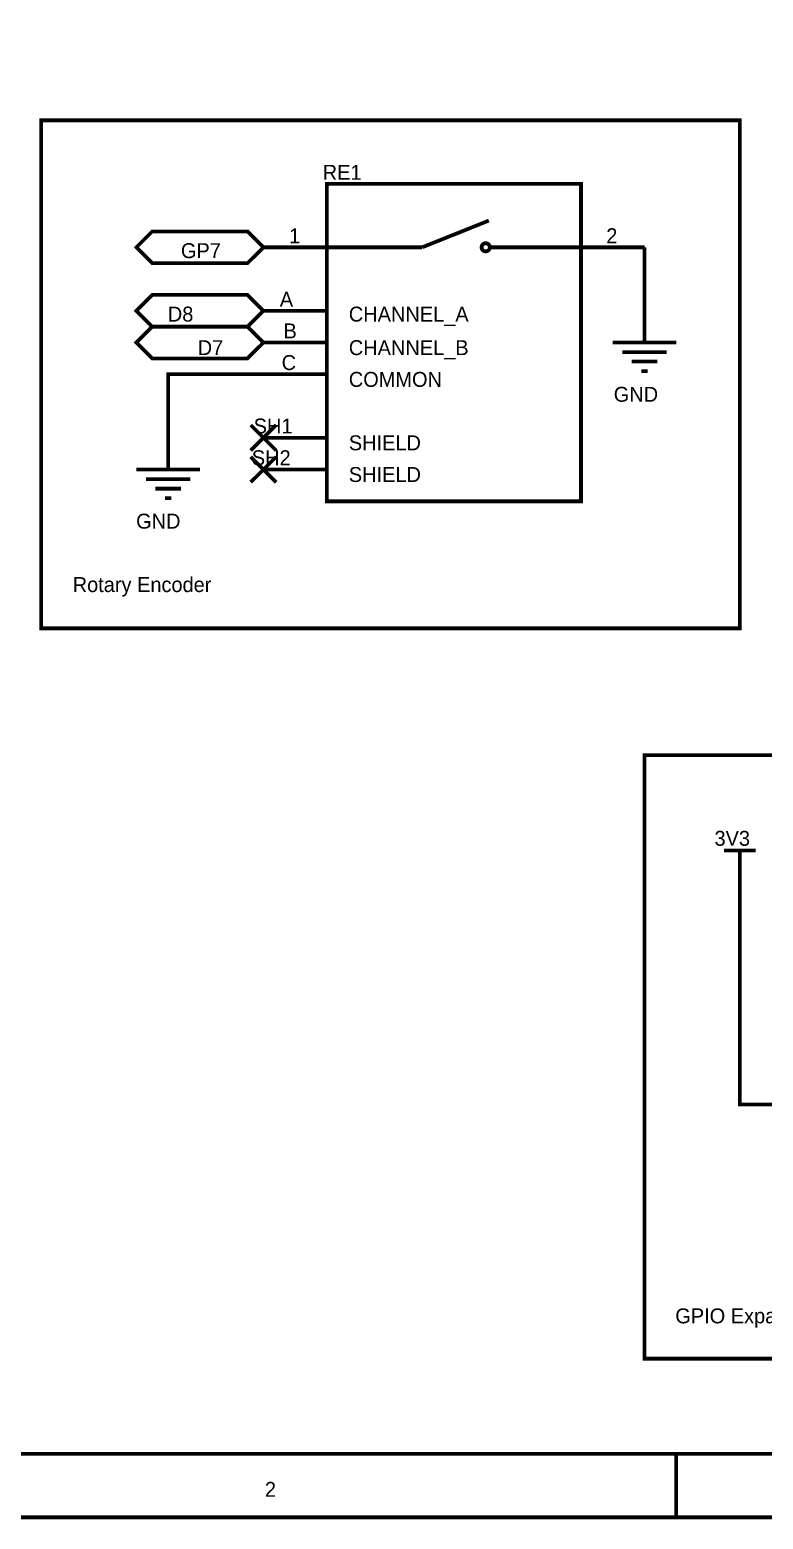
# Model space of a CAD drawing. Header units: inches. Extents: x 0 to 15, y 0 to 9.5.
# Drawn here: x 2.966 to 5.275, y -0.006 to 4.685 of the extents above; entities that cross this region are included whole.
import ezdxf

# ---------------------------------------------------------------- set-up
doc = ezdxf.new("R2010")
doc.units = ezdxf.units.IN
doc.header["$MEASUREMENT"] = 0
doc.layers.add('Sheet', color=255, linetype='Continuous')

msp = doc.modelspace()

# ---------------------------------------------------------------- linework, layer by layer
at = {"layer": 'Sheet'}
for points in [[(0.0029, 9.5, 0.0118, 0.0118, 0), (14.9978, 9.5, 0.0118, 0.0118, 0), (14.9978, 0, 0.0118, 0.0118, 0), (0.0029, 0, 0.0118, 0.0118, 0), (0.0029, 9.5, 0.0118, 0.0118, 0)], [(0.0029, 9.5, 0.0039, 0.0039, 0), (0.0029, 0, 0.0039, 0.0039, 0), (14.9978, 0, 0.0039, 0.0039, 0), (14.9978, 9.5, 0.0039, 0.0039, 0), (0.0029, 9.5, 0.0039, 0.0039, 0), (0.0029, 9.5, 0.0039, 0.0039, 0)], [(0.2026, 9.2995, 0.0118, 0.0118, 0), (14.7981, 9.2995, 0.0118, 0.0118, 0), (14.7981, 0.1998, 0.0118, 0.0118, 0), (0.2026, 0.1998, 0.0118, 0.0118, 0), (0.2026, 9.2995, 0.0118, 0.0118, 0)], [(0.2026, 9.2995, 0.0039, 0.0039, 0), (0.2026, 0.1998, 0.0039, 0.0039, 0), (14.7981, 0.1998, 0.0039, 0.0039, 0), (14.7981, 9.2995, 0.0039, 0.0039, 0), (0.2026, 9.2995, 0.0039, 0.0039, 0), (0.2026, 9.2995, 0.0039, 0.0039, 0)], [(3.0015, 4.3997, 0.0118, 0.0118, 0), (5.201, 4.3997, 0.0118, 0.0118, 0), (5.201, 2.7998, 0.0118, 0.0118, 0), (3.0015, 2.7998, 0.0118, 0.0118, 0), (3.0015, 4.3997, 0.0118, 0.0118, 0)], [(3.9012, 4.1999, 0.0118, 0.0118, 0), (4.7011, 4.1999, 0.0118, 0.0118, 0), (4.7011, 3.1997, 0.0118, 0.0118, 0), (3.9012, 3.1997, 0.0118, 0.0118, 0), (3.9012, 4.1999, 0.0118, 0.0118, 0)], [(3.9012, 4.1999, 0.0039, 0.0039, 0), (3.9012, 3.1997, 0.0039, 0.0039, 0), (4.7011, 3.1997, 0.0039, 0.0039, 0), (4.7011, 4.1999, 0.0039, 0.0039, 0), (3.9012, 4.1999, 0.0039, 0.0039, 0), (3.9012, 4.1999, 0.0039, 0.0039, 0)], [(3.3514, 3.9499, 0.0118, 0.0118, 0), (3.3014, 3.9998, 0.0118, 0.0118, 0), (3.3514, 4.0498, 0.0118, 0.0118, 0), (3.6513, 4.0498, 0.0118, 0.0118, 0), (3.7015, 3.9998, 0.0118, 0.0118, 0), (3.6513, 3.9499, 0.0118, 0.0118, 0), (3.3514, 3.9499, 0.0118, 0.0118, 0)], [(3.3514, 3.9499, 0.0039, 0.0039, 0), (3.3014, 3.9998, 0.0039, 0.0039, 0), (3.3514, 4.0498, 0.0039, 0.0039, 0), (3.6513, 4.0498, 0.0039, 0.0039, 0), (3.7015, 3.9998, 0.0039, 0.0039, 0), (3.6513, 3.9499, 0.0039, 0.0039, 0), (3.3514, 3.9499, 0.0039, 0.0039, 0)], [(3.3514, 3.7498, 0.0118, 0.0118, 0), (3.3014, 3.7997, 0.0118, 0.0118, 0), (3.3514, 3.85, 0.0118, 0.0118, 0), (3.6513, 3.85, 0.0118, 0.0118, 0), (3.7015, 3.7997, 0.0118, 0.0118, 0), (3.6513, 3.7498, 0.0118, 0.0118, 0), (3.3514, 3.7498, 0.0118, 0.0118, 0)], [(3.3514, 3.7498, 0.0039, 0.0039, 0), (3.3014, 3.7997, 0.0039, 0.0039, 0), (3.3514, 3.85, 0.0039, 0.0039, 0), (3.6513, 3.85, 0.0039, 0.0039, 0), (3.7015, 3.7997, 0.0039, 0.0039, 0), (3.6513, 3.7498, 0.0039, 0.0039, 0), (3.3514, 3.7498, 0.0039, 0.0039, 0)], [(3.3514, 3.6499, 0.0118, 0.0118, 0), (3.3014, 3.6998, 0.0118, 0.0118, 0), (3.3514, 3.7498, 0.0118, 0.0118, 0), (3.6513, 3.7498, 0.0118, 0.0118, 0), (3.7015, 3.6998, 0.0118, 0.0118, 0), (3.6513, 3.6499, 0.0118, 0.0118, 0), (3.3514, 3.6499, 0.0118, 0.0118, 0)], [(3.3514, 3.6499, 0.0039, 0.0039, 0), (3.3014, 3.6998, 0.0039, 0.0039, 0), (3.3514, 3.7498, 0.0039, 0.0039, 0), (3.6513, 3.7498, 0.0039, 0.0039, 0), (3.7015, 3.6998, 0.0039, 0.0039, 0), (3.6513, 3.6499, 0.0039, 0.0039, 0), (3.3514, 3.6499, 0.0039, 0.0039, 0)], [(4.9011, 2.4, 0.0118, 0.0118, 0), (8.7, 2.4, 0.0118, 0.0118, 0), (8.7, 0.4997, 0.0118, 0.0118, 0), (4.9011, 0.4997, 0.0118, 0.0118, 0), (4.9011, 2.4, 0.0118, 0.0118, 0)]]:
    msp.add_lwpolyline(points, format="xyseb", close=True, dxfattribs=at)
for points in [[(4.2011, 3.9998, 0.0118, 0.0118, 0), (4.4111, 4.0839, 0.0118, 0.0118, 0)], [(3.9012, 3.9998, 0.0118, 0.0118, 0), (3.7015, 3.9998, 0.0118, 0.0118, 0)], [(4.2011, 3.9998, 0.0118, 0.0118, 0), (3.9012, 3.9998, 0.0118, 0.0118, 0)], [(4.3883, 3.9998, 0.0118, 0.0118, 0), (4.3883, 4.0006, 0.0118, 0.0118, 0), (4.3883, 4.0013, 0.0118, 0.0118, 0), (4.3883, 4.0017, 0.0118, 0.0118, 0), (4.3887, 4.0024, 0.0118, 0.0118, 0), (4.3887, 4.0031, 0.0118, 0.0118, 0), (4.3891, 4.0039, 0.0118, 0.0118, 0), (4.3891, 4.0042, 0.0118, 0.0118, 0), (4.3894, 4.005, 0.0118, 0.0118, 0), (4.3894, 4.0053, 0.0118, 0.0118, 0), (4.3898, 4.0061, 0.0118, 0.0118, 0), (4.3902, 4.0064, 0.0118, 0.0118, 0), (4.3905, 4.0072, 0.0118, 0.0118, 0), (4.3909, 4.0075, 0.0118, 0.0118, 0), (4.3913, 4.0083, 0.0118, 0.0118, 0), (4.3916, 4.0086, 0.0118, 0.0118, 0), (4.392, 4.009, 0.0118, 0.0118, 0), (4.3924, 4.0094, 0.0118, 0.0118, 0), (4.3927, 4.0097, 0.0118, 0.0118, 0), (4.3935, 4.0101, 0.0118, 0.0118, 0), (4.3938, 4.0105, 0.0118, 0.0118, 0), (4.3946, 4.0108, 0.0118, 0.0118, 0), (4.3949, 4.0112, 0.0118, 0.0118, 0), (4.3957, 4.0116, 0.0118, 0.0118, 0), (4.396, 4.0116, 0.0118, 0.0118, 0), (4.3968, 4.0119, 0.0118, 0.0118, 0), (4.3971, 4.0119, 0.0118, 0.0118, 0), (4.3979, 4.0123, 0.0118, 0.0118, 0), (4.3986, 4.0123, 0.0118, 0.0118, 0), (4.3993, 4.0127, 0.0118, 0.0118, 0), (4.3997, 4.0127, 0.0118, 0.0118, 0), (4.4005, 4.0127, 0.0118, 0.0118, 0), (4.4012, 4.0127, 0.0118, 0.0118, 0)], [(4.4012, 4.0127, 0.0118, 0.0118, 0), (4.4005, 4.0127, 0.0118, 0.0118, 0), (4.3997, 4.0127, 0.0118, 0.0118, 0), (4.3993, 4.0127, 0.0118, 0.0118, 0), (4.3986, 4.0123, 0.0118, 0.0118, 0), (4.3979, 4.0123, 0.0118, 0.0118, 0), (4.3971, 4.0119, 0.0118, 0.0118, 0), (4.3968, 4.0119, 0.0118, 0.0118, 0), (4.396, 4.0116, 0.0118, 0.0118, 0), (4.3957, 4.0116, 0.0118, 0.0118, 0), (4.3949, 4.0112, 0.0118, 0.0118, 0), (4.3946, 4.0108, 0.0118, 0.0118, 0), (4.3938, 4.0105, 0.0118, 0.0118, 0), (4.3935, 4.0101, 0.0118, 0.0118, 0), (4.3927, 4.0097, 0.0118, 0.0118, 0), (4.3924, 4.0094, 0.0118, 0.0118, 0), (4.392, 4.009, 0.0118, 0.0118, 0), (4.3916, 4.0086, 0.0118, 0.0118, 0), (4.3913, 4.0083, 0.0118, 0.0118, 0), (4.3909, 4.0075, 0.0118, 0.0118, 0), (4.3905, 4.0072, 0.0118, 0.0118, 0), (4.3902, 4.0064, 0.0118, 0.0118, 0), (4.3898, 4.0061, 0.0118, 0.0118, 0), (4.3894, 4.0053, 0.0118, 0.0118, 0), (4.3894, 4.005, 0.0118, 0.0118, 0), (4.3891, 4.0042, 0.0118, 0.0118, 0), (4.3891, 4.0039, 0.0118, 0.0118, 0), (4.3887, 4.0031, 0.0118, 0.0118, 0), (4.3887, 4.0024, 0.0118, 0.0118, 0), (4.3883, 4.0017, 0.0118, 0.0118, 0), (4.3883, 4.0013, 0.0118, 0.0118, 0), (4.3883, 4.0006, 0.0118, 0.0118, 0), (4.3883, 3.9998, 0.0118, 0.0118, 0)], [(4.4012, 3.987, 0.0118, 0.0118, 0), (4.4005, 3.987, 0.0118, 0.0118, 0), (4.3997, 3.987, 0.0118, 0.0118, 0), (4.3993, 3.987, 0.0118, 0.0118, 0), (4.3986, 3.9873, 0.0118, 0.0118, 0), (4.3979, 3.9873, 0.0118, 0.0118, 0), (4.3971, 3.9877, 0.0118, 0.0118, 0), (4.3968, 3.9877, 0.0118, 0.0118, 0), (4.396, 3.9881, 0.0118, 0.0118, 0), (4.3957, 3.9881, 0.0118, 0.0118, 0), (4.3949, 3.9884, 0.0118, 0.0118, 0), (4.3946, 3.9888, 0.0118, 0.0118, 0), (4.3938, 3.9892, 0.0118, 0.0118, 0), (4.3935, 3.9895, 0.0118, 0.0118, 0), (4.3927, 3.9899, 0.0118, 0.0118, 0), (4.3924, 3.9903, 0.0118, 0.0118, 0), (4.392, 3.9906, 0.0118, 0.0118, 0), (4.3916, 3.991, 0.0118, 0.0118, 0), (4.3913, 3.9914, 0.0118, 0.0118, 0), (4.3909, 3.9921, 0.0118, 0.0118, 0), (4.3905, 3.9925, 0.0118, 0.0118, 0), (4.3902, 3.9932, 0.0118, 0.0118, 0), (4.3898, 3.9936, 0.0118, 0.0118, 0), (4.3894, 3.9943, 0.0118, 0.0118, 0), (4.3894, 3.9947, 0.0118, 0.0118, 0), (4.3891, 3.9954, 0.0118, 0.0118, 0), (4.3891, 3.9958, 0.0118, 0.0118, 0), (4.3887, 3.9965, 0.0118, 0.0118, 0), (4.3887, 3.9973, 0.0118, 0.0118, 0), (4.3883, 3.998, 0.0118, 0.0118, 0), (4.3883, 3.9984, 0.0118, 0.0118, 0), (4.3883, 3.9991, 0.0118, 0.0118, 0), (4.3883, 3.9998, 0.0118, 0.0118, 0)], [(4.3883, 3.9998, 0.0118, 0.0118, 0), (4.3883, 3.9998, 0.0118, 0.0118, 0)], [(4.3883, 3.9998, 0.0118, 0.0118, 0), (4.3883, 3.9991, 0.0118, 0.0118, 0), (4.3883, 3.9984, 0.0118, 0.0118, 0), (4.3883, 3.998, 0.0118, 0.0118, 0), (4.3887, 3.9973, 0.0118, 0.0118, 0), (4.3887, 3.9965, 0.0118, 0.0118, 0), (4.3891, 3.9958, 0.0118, 0.0118, 0), (4.3891, 3.9954, 0.0118, 0.0118, 0), (4.3894, 3.9947, 0.0118, 0.0118, 0), (4.3894, 3.9943, 0.0118, 0.0118, 0), (4.3898, 3.9936, 0.0118, 0.0118, 0), (4.3902, 3.9932, 0.0118, 0.0118, 0), (4.3905, 3.9925, 0.0118, 0.0118, 0), (4.3909, 3.9921, 0.0118, 0.0118, 0), (4.3913, 3.9914, 0.0118, 0.0118, 0), (4.3916, 3.991, 0.0118, 0.0118, 0), (4.392, 3.9906, 0.0118, 0.0118, 0), (4.3924, 3.9903, 0.0118, 0.0118, 0), (4.3927, 3.9899, 0.0118, 0.0118, 0), (4.3935, 3.9895, 0.0118, 0.0118, 0), (4.3938, 3.9892, 0.0118, 0.0118, 0), (4.3946, 3.9888, 0.0118, 0.0118, 0), (4.3949, 3.9884, 0.0118, 0.0118, 0), (4.3957, 3.9881, 0.0118, 0.0118, 0), (4.396, 3.9881, 0.0118, 0.0118, 0), (4.3968, 3.9877, 0.0118, 0.0118, 0), (4.3971, 3.9877, 0.0118, 0.0118, 0), (4.3979, 3.9873, 0.0118, 0.0118, 0), (4.3986, 3.9873, 0.0118, 0.0118, 0), (4.3993, 3.987, 0.0118, 0.0118, 0), (4.3997, 3.987, 0.0118, 0.0118, 0), (4.4005, 3.987, 0.0118, 0.0118, 0), (4.4012, 3.987, 0.0118, 0.0118, 0)], [(4.4012, 4.0127, 0.0118, 0.0118, 0), (4.4012, 4.0127, 0.0118, 0.0118, 0)], [(4.4012, 4.0127, 0.0118, 0.0118, 0), (4.4019, 4.0127, 0.0118, 0.0118, 0), (4.4027, 4.0127, 0.0118, 0.0118, 0), (4.403, 4.0127, 0.0118, 0.0118, 0), (4.4038, 4.0123, 0.0118, 0.0118, 0), (4.4045, 4.0123, 0.0118, 0.0118, 0), (4.4052, 4.0119, 0.0118, 0.0118, 0), (4.4056, 4.0119, 0.0118, 0.0118, 0), (4.4063, 4.0116, 0.0118, 0.0118, 0), (4.4067, 4.0116, 0.0118, 0.0118, 0), (4.4074, 4.0112, 0.0118, 0.0118, 0), (4.4078, 4.0108, 0.0118, 0.0118, 0), (4.4085, 4.0105, 0.0118, 0.0118, 0), (4.4089, 4.0101, 0.0118, 0.0118, 0), (4.4096, 4.0097, 0.0118, 0.0118, 0), (4.41, 4.0094, 0.0118, 0.0118, 0), (4.4104, 4.009, 0.0118, 0.0118, 0), (4.4107, 4.0086, 0.0118, 0.0118, 0), (4.4111, 4.0083, 0.0118, 0.0118, 0), (4.4115, 4.0075, 0.0118, 0.0118, 0), (4.4118, 4.0072, 0.0118, 0.0118, 0), (4.4122, 4.0064, 0.0118, 0.0118, 0), (4.4126, 4.0061, 0.0118, 0.0118, 0), (4.4129, 4.0053, 0.0118, 0.0118, 0), (4.4129, 4.005, 0.0118, 0.0118, 0), (4.4133, 4.0042, 0.0118, 0.0118, 0), (4.4133, 4.0039, 0.0118, 0.0118, 0), (4.4137, 4.0031, 0.0118, 0.0118, 0), (4.4137, 4.0024, 0.0118, 0.0118, 0), (4.414, 4.0017, 0.0118, 0.0118, 0), (4.414, 4.0013, 0.0118, 0.0118, 0), (4.414, 4.0006, 0.0118, 0.0118, 0), (4.414, 3.9998, 0.0118, 0.0118, 0)], [(4.414, 3.9998, 0.0118, 0.0118, 0), (4.414, 4.0006, 0.0118, 0.0118, 0), (4.414, 4.0013, 0.0118, 0.0118, 0), (4.414, 4.0017, 0.0118, 0.0118, 0), (4.4137, 4.0024, 0.0118, 0.0118, 0), (4.4137, 4.0031, 0.0118, 0.0118, 0), (4.4133, 4.0039, 0.0118, 0.0118, 0), (4.4133, 4.0042, 0.0118, 0.0118, 0), (4.4129, 4.005, 0.0118, 0.0118, 0), (4.4129, 4.0053, 0.0118, 0.0118, 0), (4.4126, 4.0061, 0.0118, 0.0118, 0), (4.4122, 4.0064, 0.0118, 0.0118, 0), (4.4118, 4.0072, 0.0118, 0.0118, 0), (4.4115, 4.0075, 0.0118, 0.0118, 0), (4.4111, 4.0083, 0.0118, 0.0118, 0), (4.4107, 4.0086, 0.0118, 0.0118, 0), (4.4104, 4.009, 0.0118, 0.0118, 0), (4.41, 4.0094, 0.0118, 0.0118, 0), (4.4096, 4.0097, 0.0118, 0.0118, 0), (4.4089, 4.0101, 0.0118, 0.0118, 0), (4.4085, 4.0105, 0.0118, 0.0118, 0), (4.4078, 4.0108, 0.0118, 0.0118, 0), (4.4074, 4.0112, 0.0118, 0.0118, 0), (4.4067, 4.0116, 0.0118, 0.0118, 0), (4.4063, 4.0116, 0.0118, 0.0118, 0), (4.4056, 4.0119, 0.0118, 0.0118, 0), (4.4052, 4.0119, 0.0118, 0.0118, 0), (4.4045, 4.0123, 0.0118, 0.0118, 0), (4.4038, 4.0123, 0.0118, 0.0118, 0), (4.403, 4.0127, 0.0118, 0.0118, 0), (4.4027, 4.0127, 0.0118, 0.0118, 0), (4.4019, 4.0127, 0.0118, 0.0118, 0), (4.4012, 4.0127, 0.0118, 0.0118, 0)], [(4.414, 3.9998, 0.0118, 0.0118, 0), (4.414, 3.9991, 0.0118, 0.0118, 0), (4.414, 3.9984, 0.0118, 0.0118, 0), (4.414, 3.998, 0.0118, 0.0118, 0), (4.4137, 3.9973, 0.0118, 0.0118, 0), (4.4137, 3.9965, 0.0118, 0.0118, 0), (4.4133, 3.9958, 0.0118, 0.0118, 0), (4.4133, 3.9954, 0.0118, 0.0118, 0), (4.4129, 3.9947, 0.0118, 0.0118, 0), (4.4129, 3.9943, 0.0118, 0.0118, 0), (4.4126, 3.9936, 0.0118, 0.0118, 0), (4.4122, 3.9932, 0.0118, 0.0118, 0), (4.4118, 3.9925, 0.0118, 0.0118, 0), (4.4115, 3.9921, 0.0118, 0.0118, 0), (4.4111, 3.9914, 0.0118, 0.0118, 0), (4.4107, 3.991, 0.0118, 0.0118, 0), (4.4104, 3.9906, 0.0118, 0.0118, 0), (4.41, 3.9903, 0.0118, 0.0118, 0), (4.4096, 3.9899, 0.0118, 0.0118, 0), (4.4089, 3.9895, 0.0118, 0.0118, 0), (4.4085, 3.9892, 0.0118, 0.0118, 0), (4.4078, 3.9888, 0.0118, 0.0118, 0), (4.4074, 3.9884, 0.0118, 0.0118, 0), (4.4067, 3.9881, 0.0118, 0.0118, 0), (4.4063, 3.9881, 0.0118, 0.0118, 0), (4.4056, 3.9877, 0.0118, 0.0118, 0), (4.4052, 3.9877, 0.0118, 0.0118, 0), (4.4045, 3.9873, 0.0118, 0.0118, 0), (4.4038, 3.9873, 0.0118, 0.0118, 0), (4.403, 3.987, 0.0118, 0.0118, 0), (4.4027, 3.987, 0.0118, 0.0118, 0), (4.4019, 3.987, 0.0118, 0.0118, 0), (4.4012, 3.987, 0.0118, 0.0118, 0)], [(4.4012, 3.987, 0.0118, 0.0118, 0), (4.4019, 3.987, 0.0118, 0.0118, 0), (4.4027, 3.987, 0.0118, 0.0118, 0), (4.403, 3.987, 0.0118, 0.0118, 0), (4.4038, 3.9873, 0.0118, 0.0118, 0), (4.4045, 3.9873, 0.0118, 0.0118, 0), (4.4052, 3.9877, 0.0118, 0.0118, 0), (4.4056, 3.9877, 0.0118, 0.0118, 0), (4.4063, 3.9881, 0.0118, 0.0118, 0), (4.4067, 3.9881, 0.0118, 0.0118, 0), (4.4074, 3.9884, 0.0118, 0.0118, 0), (4.4078, 3.9888, 0.0118, 0.0118, 0), (4.4085, 3.9892, 0.0118, 0.0118, 0), (4.4089, 3.9895, 0.0118, 0.0118, 0), (4.4096, 3.9899, 0.0118, 0.0118, 0), (4.41, 3.9903, 0.0118, 0.0118, 0), (4.4104, 3.9906, 0.0118, 0.0118, 0), (4.4107, 3.991, 0.0118, 0.0118, 0), (4.4111, 3.9914, 0.0118, 0.0118, 0), (4.4115, 3.9921, 0.0118, 0.0118, 0), (4.4118, 3.9925, 0.0118, 0.0118, 0), (4.4122, 3.9932, 0.0118, 0.0118, 0), (4.4126, 3.9936, 0.0118, 0.0118, 0), (4.4129, 3.9943, 0.0118, 0.0118, 0), (4.4129, 3.9947, 0.0118, 0.0118, 0), (4.4133, 3.9954, 0.0118, 0.0118, 0), (4.4133, 3.9958, 0.0118, 0.0118, 0), (4.4137, 3.9965, 0.0118, 0.0118, 0), (4.4137, 3.9973, 0.0118, 0.0118, 0), (4.414, 3.998, 0.0118, 0.0118, 0), (4.414, 3.9984, 0.0118, 0.0118, 0), (4.414, 3.9991, 0.0118, 0.0118, 0), (4.414, 3.9998, 0.0118, 0.0118, 0)], [(4.4012, 3.987, 0.0118, 0.0118, 0), (4.4012, 3.987, 0.0118, 0.0118, 0)], [(4.414, 3.9998, 0.0118, 0.0118, 0), (4.414, 3.9998, 0.0118, 0.0118, 0), (4.414, 3.9998, 0.0118, 0.0118, 0), (4.414, 3.9998, 0.0118, 0.0118, 0), (4.414, 3.9998, 0.0118, 0.0118, 0), (4.414, 3.9998, 0.0118, 0.0118, 0), (4.414, 3.9998, 0.0118, 0.0118, 0), (4.414, 3.9998, 0.0118, 0.0118, 0), (4.414, 3.9998, 0.0118, 0.0118, 0), (4.414, 3.9998, 0.0118, 0.0118, 0), (4.414, 3.9998, 0.0118, 0.0118, 0), (4.414, 3.9998, 0.0118, 0.0118, 0), (4.414, 3.9998, 0.0118, 0.0118, 0), (4.414, 3.9998, 0.0118, 0.0118, 0), (4.414, 3.9998, 0.0118, 0.0118, 0), (4.414, 3.9998, 0.0118, 0.0118, 0), (4.414, 3.9998, 0.0118, 0.0118, 0), (4.414, 3.9998, 0.0118, 0.0118, 0), (4.414, 3.9998, 0.0118, 0.0118, 0), (4.414, 3.9998, 0.0118, 0.0118, 0), (4.414, 3.9998, 0.0118, 0.0118, 0), (4.414, 3.9998, 0.0118, 0.0118, 0), (4.414, 3.9998, 0.0118, 0.0118, 0), (4.414, 3.9998, 0.0118, 0.0118, 0), (4.414, 3.9998, 0.0118, 0.0118, 0), (4.414, 3.9998, 0.0118, 0.0118, 0), (4.414, 3.9998, 0.0118, 0.0118, 0), (4.414, 3.9998, 0.0118, 0.0118, 0), (4.414, 3.9998, 0.0118, 0.0118, 0), (4.414, 3.9998, 0.0118, 0.0118, 0), (4.414, 3.9998, 0.0118, 0.0118, 0), (4.414, 3.9998, 0.0118, 0.0118, 0), (4.414, 3.9998, 0.0118, 0.0118, 0)], [(4.414, 3.9998, 0.0118, 0.0118, 0), (4.414, 3.9998, 0.0118, 0.0118, 0)], [(4.7011, 3.9998, 0.0118, 0.0118, 0), (4.4162, 3.9998, 0.0118, 0.0118, 0)], [(4.7011, 3.9998, 0.0118, 0.0118, 0), (4.9011, 3.9998, 0.0118, 0.0118, 0)], [(4.9011, 3.9998, 0.0118, 0.0118, 0), (4.9011, 3.7997, 0.0118, 0.0118, 0)], [(3.9012, 3.7997, 0.0118, 0.0118, 0), (3.7015, 3.7997, 0.0118, 0.0118, 0)], [(4.9011, 3.7997, 0.0118, 0.0118, 0), (4.9011, 3.6998, 0.0118, 0.0118, 0)], [(3.9012, 3.6998, 0.0118, 0.0118, 0), (3.7015, 3.6998, 0.0118, 0.0118, 0)], [(4.8009, 3.6998, 0.0118, 0.0118, 0), (5.001, 3.6998, 0.0118, 0.0118, 0)], [(4.831, 3.6697, 0.0118, 0.0118, 0), (4.9709, 3.6697, 0.0118, 0.0118, 0)], [(4.8611, 3.64, 0.0118, 0.0118, 0), (4.9411, 3.64, 0.0118, 0.0118, 0)], [(4.8909, 3.6099, 0.0118, 0.0118, 0), (4.911, 3.6099, 0.0118, 0.0118, 0)], [(3.4016, 3.3998, 0.0118, 0.0118, 0), (3.4016, 3.6, 0.0118, 0.0118, 0), (3.7015, 3.6, 0.0118, 0.0118, 0)], [(3.9012, 3.6, 0.0118, 0.0118, 0), (3.7015, 3.6, 0.0118, 0.0118, 0)], [(3.6615, 3.3598, 0.0118, 0.0118, 0), (3.7416, 3.4399, 0.0118, 0.0118, 0)], [(3.6615, 3.4399, 0.0118, 0.0118, 0), (3.7416, 3.3598, 0.0118, 0.0118, 0)], [(3.4016, 3.3998, 0.0118, 0.0118, 0), (3.4016, 3.3, 0.0118, 0.0118, 0)], [(3.9012, 3.3998, 0.0118, 0.0118, 0), (3.7015, 3.3998, 0.0118, 0.0118, 0)], [(3.6615, 3.2599, 0.0118, 0.0118, 0), (3.7416, 3.34, 0.0118, 0.0118, 0)], [(3.6615, 3.34, 0.0118, 0.0118, 0), (3.7416, 3.2599, 0.0118, 0.0118, 0)], [(3.3014, 3.3, 0.0118, 0.0118, 0), (3.5015, 3.3, 0.0118, 0.0118, 0)], [(3.9012, 3.3, 0.0118, 0.0118, 0), (3.7015, 3.3, 0.0118, 0.0118, 0)], [(3.3315, 3.2698, 0.0118, 0.0118, 0), (3.4714, 3.2698, 0.0118, 0.0118, 0)], [(3.3616, 3.2397, 0.0118, 0.0118, 0), (3.4417, 3.2397, 0.0118, 0.0118, 0)], [(3.3914, 3.21, 0.0118, 0.0118, 0), (3.4116, 3.21, 0.0118, 0.0118, 0)], [(5.1511, 2.1, 0.0118, 0.0118, 0), (5.251, 2.1, 0.0118, 0.0118, 0)], [(5.201, 1.9997, 0.0118, 0.0118, 0), (5.201, 2.1, 0.0118, 0.0118, 0)], [(5.8008, 1.2999, 0.0118, 0.0118, 0), (5.201, 1.2999, 0.0118, 0.0118, 0), (5.201, 1.9997, 0.0118, 0.0118, 0)], [(5.001, 0, 0.0118, 0.0118, 0), (5.001, 0.1998, 0.0118, 0.0118, 0)]]:
    msp.add_lwpolyline(points, format="xyseb", dxfattribs=at)

# ---------------------------------------------------------------- texts
for s, height, p in [('RE1', 0.047, (3.888, 4.2124)), ('1', 0.047, (3.7823, 4.0127)), ('2', 0.047, (4.7807, 4.0127)), ('GP7', 0.047, (3.4417, 3.9657)), ('A', 0.047, (3.7529, 3.8129)), ('D8', 0.047, (3.4005, 3.7659)), ('CHANNEL_A', 0.047, (3.9702, 3.7659)), ('B', 0.047, (3.7647, 3.713)), ('D7', 0.047, (3.4945, 3.6602)), ('CHANNEL_B', 0.047, (3.9702, 3.6602)), ('C', 0.047, (3.7588, 3.6132)), ('COMMON', 0.047, (3.9702, 3.5603)), ('GND', 0.047, (4.8042, 3.5133)), ('SH1', 0.047, (3.6707, 3.4134)), ('SHIELD', 0.047, (3.9702, 3.3605)), ('SH2', 0.047, (3.6648, 3.3135)), ('SHIELD', 0.047, (3.9702, 3.2607)), ('GND', 0.047, (3.3007, 3.1138)), ('Rotary Encoder', 0.047001, (3.101, 2.914)), ('3V3', 0.047, (5.1214, 2.115)), ('GPIO Expander', 0.047001, (4.998, 0.611)), ('2', 0.047, (3.706, 0.0646))]:
    msp.add_text(s, height=height, dxfattribs=at).set_placement(p)

doc.saveas('drawing.dxf')
